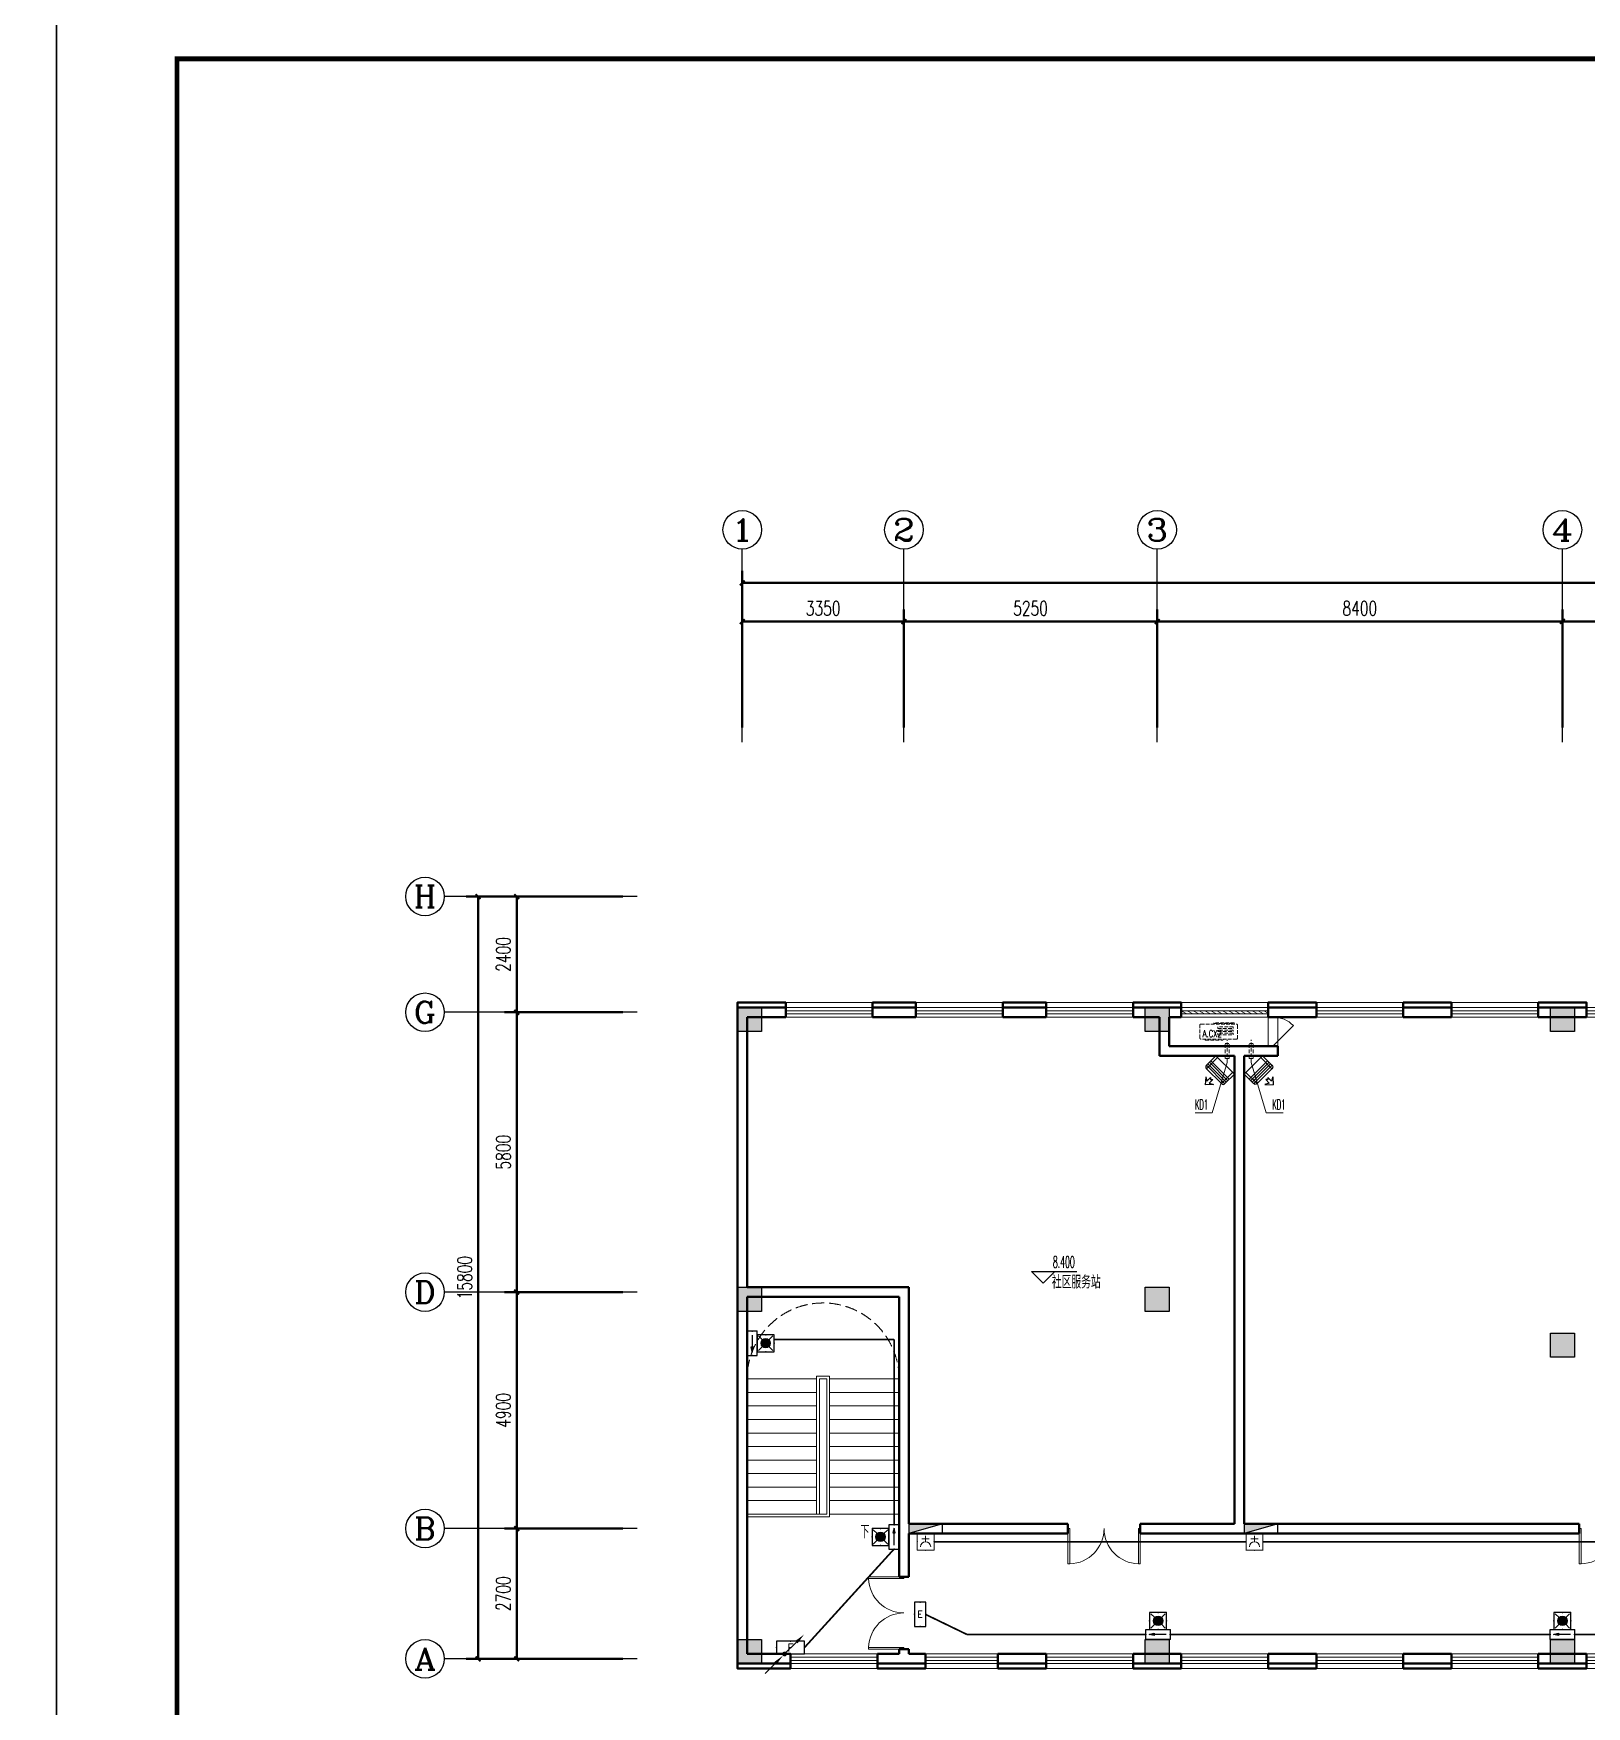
# Model space of a CAD drawing. Extents: x 491024 to 1725648, y 860327 to 1705161.
# Drawn here: x 744838 to 777031, y 1017767 to 1052444 of the extents above; entities that cross this region are included whole.
import ezdxf
from ezdxf.enums import TextEntityAlignment as Align

# ---------------------------------------------------------------- set-up
doc = ezdxf.new("R2010")
doc.units = 0
doc.header["$LTSCALE"] = 1000
doc.header["$MEASUREMENT"] = 0
for name, pattern in [('__DASH', [0.35, 0.25, -0.1]), ('DASH', [0.35, 0.25, -0.1]), ('HIDDEN', [0.375, 0.25, -0.125])]:
    doc.linetypes.add(name, pattern=pattern)
doc.layers.get('Defpoints').update_dxf_attribs({"color": 8})
for name, color, linetype in [('A-AC', 8, 'Continuous'), ('AXIS', 8, 'Continuous'), ('AXIS_TEXT', 8, 'Continuous'), ('C-AXIS(轴号)', 8, 'Continuous'), ('C-AXIS-T(字)', 8, 'Continuous'), ('DIM_ELEV', 8, 'Continuous'), ('DIM_SYMB', 8, 'Continuous'), ('EQUIP-照明', 3, 'Continuous'), ('EQUIP_消火栓', 7, 'Continuous'), ('LWIRE', 4, 'Continuous'), ('PUB_TEXT', 8, 'Continuous'), ('S-COLU-HATCH', 8, 'Continuous'), ('S-COLU-LINE1', 8, 'Continuous'), ('WIRE-应急', 1, 'DASH'), ('图框', 140, 'Continuous')]:
    doc.layers.add(name, color=color, linetype=linetype)
for name, color, linetype, lineweight in [('EQUIP-消防', 3, 'Continuous', 18), ('STAIR', 8, 'Continuous', 18), ('WALL', 8, 'Continuous', 40), ('WINDOW', 8, 'Continuous', 15), ('ZC', 6, 'Continuous', 40), ('平面-看线', 8, 'Continuous', 15), ('平面-空调室内机', 8, 'Continuous', 9), ('平面-空调预留孔', 8, 'Continuous', 15)]:
    doc.layers.add(name, color=color, linetype=linetype, lineweight=lineweight)
doc.styles.add('_TCH_AXIS', font='COMPLEX', dxfattribs={"bigfont": 'GBCBIG'})
doc.styles.add('_TCH_DIM', font='SIMPLEX.shx', dxfattribs={"width": 0.7, "bigfont": 'GBCBIG.shx'})
doc.styles.add('_TCH_DIM_T3', font='SIMPLEX', dxfattribs={"width": 0.705882, "bigfont": 'GBCBIG'})
doc.styles.add('_TEL_DIM', font='SIMPLEX', dxfattribs={"width": 0.8, "height": 3.5, "bigfont": 'HZTXT'})
doc.styles.add('COMPLEX', font='COMPLEX')
doc.styles.get("Standard").update_dxf_attribs({"font": 'gbenor.shx', "bigfont": 'gbcbig.shx'})
doc.dimstyles.new('_TCH_ARCH&&100', dxfattribs={"dimtxt": 297.5, "dimasz": 100, "dimexe": 250, "dimexo": 300, "dimgap": 126.25, "dimtad": 1, "dimdec": 0, "dimzin": 0, "dimdsep": 46, "dimtxsty": '_TCH_DIM_T3', "dimblk": 'ARCHTICK', "dimcen": 0.09, "dimclrt": 7, "dimazin": 2, "dimtfac": 1, "dimtdec": 0, "dimtix": 1, "dimtmove": 2, "dimatfit": 3, "dimfxl": 1, "dimtolj": 1, "dimtzin": 0, "dimarcsym": 0})

# ---------------------------------------------------------------- blocks, each defined once
blk = doc.blocks.new('QER5Y5WE3')
for p, q in [((-194, 188), (-1, 388)), ((72, 389), (-156, 153)), ((360, -17), (-29, 359)), ((389, 14), (0, 389)), ((72, 389), (387, 86)), ((236, 408), (404, 419)), ((326, 383), (236, 408)), ((326, 383), (253, 308)), ((399, 251), (404, 419)), ((194, -188), (-194, 188)), ((292, -73), (-90, 296)), ((321, -43), (-61, 326)), ((387, 86), (159, -151)), ((388, 13), (194, -188)), ((297, 307), (253, 308)), ((299, 264), (297, 307)), ((372, 340), (299, 264)), ((399, 251), (372, 340))]:
    blk.add_line(p, q)
for centre, start, end in [((36, 352), 46.0154, 136.0154), ((351, 49), 316.0154, 46.0154)]:
    blk.add_arc(centre, 51.3, start, end)
blk = doc.blocks.new('dongkong')
at = {"layer": '平面-空调预留孔', "linetype": 'HIDDEN', "ltscale": 0.3}
for p, q in [((-603796, 210900), (-603796, 210431)), ((-603836, 210821), (-603836, 210511)), ((-603836, 210821), (-603756, 210821)), ((-603756, 210821), (-603756, 210511))]:
    blk.add_line(p, q, dxfattribs=at)
blk.add_lwpolyline([(-603756, 210511), (-603836, 210511)], dxfattribs=at)
blk = doc.blocks.new('ferre')
at = {"layer": '平面-空调预留孔', "linetype": 'DASH', "ltscale": 0.3}
for p, q in [((93393, 115403), (93393, 115393)), ((93403, 115383), (93756, 115383)), ((93766, 115393), (93766, 115403))]:
    blk.add_line(p, q, dxfattribs=at)
blk.add_lwpolyline([(94046, 115403), (93306, 115403, -0.414214), (93286, 115423), (93286, 115693, -0.414214), (93306, 115713), (94046, 115713, -0.414214), (94066, 115693), (94066, 115423, -0.414214)], format="xyb", close=True, dxfattribs=at)
for points in [[(93997, 115743), (93577, 115743), (93577, 115727), (93997, 115727)], [(93975, 115655), (93660, 115655), (93660, 115626), (93975, 115626)], [(93975, 115589), (93660, 115589), (93660, 115560), (93975, 115560)], [(93975, 115523), (93660, 115523), (93660, 115494), (93975, 115494)]]:
    blk.add_lwpolyline(points, close=True, dxfattribs=at)
for centre, start, end in [((93403, 115393), 180, 270), ((93756, 115393), 270, 0)]:
    blk.add_arc(centre, 10, start, end, dxfattribs=at)
at = {"layer": '平面-空调预留孔', "linetype": 'DASH', "ltscale": 0.3, "style": '_TCH_DIM', "width": 0.705882}
blk.add_text('A.CX2', height=146.9, dxfattribs=at).set_placement((93345, 115443))
blk = doc.blocks.new('fergve')
blk.add_blockref('ferre', (25670, -60416))
blk = doc.blocks.new('rewerwer')
at = {"layer": 'S-COLU-HATCH'}
h = blk.add_hatch(color=256, dxfattribs=at)
h.dxf.hatch_style = 1
h.paths.add_polyline_path([(1293088, 1151056), (1293588, 1151056), (1293588, 1150556), (1293088, 1150556)])
h = blk.add_hatch(color=256, dxfattribs=at)
h.dxf.hatch_style = 1
h.paths.add_polyline_path([(1301538, 1151056), (1302038, 1151056), (1302038, 1150556), (1301538, 1150556)])
h = blk.add_hatch(color=256, dxfattribs=at)
h.dxf.hatch_style = 1
h.paths.add_polyline_path([(1309938, 1151056), (1310438, 1151056), (1310438, 1150556), (1309938, 1150556)])
h = blk.add_hatch(color=256, dxfattribs=at)
h.dxf.hatch_style = 1
h.paths.add_polyline_path([(1293088, 1145256), (1293588, 1145256), (1293588, 1144756), (1293088, 1144756)])
h = blk.add_hatch(color=256, dxfattribs=at)
h.dxf.hatch_style = 1
h.paths.add_polyline_path([(1301538, 1145256), (1302038, 1145256), (1302038, 1144756), (1301538, 1144756)])
h = blk.add_hatch(color=256, dxfattribs=at)
h.dxf.hatch_style = 1
h.paths.add_polyline_path([(1309938, 1144306), (1310438, 1144306), (1310438, 1143806), (1309938, 1143806)])
h = blk.add_hatch(color=256, dxfattribs=at)
h.dxf.hatch_style = 1
h.paths.add_polyline_path([(1293088, 1137956), (1293588, 1137956), (1293588, 1137456), (1293088, 1137456)])
h = blk.add_hatch(color=256, dxfattribs=at)
h.dxf.hatch_style = 1
h.paths.add_polyline_path([(1301538, 1137956), (1302038, 1137956), (1302038, 1137456), (1301538, 1137456)])
h = blk.add_hatch(color=256, dxfattribs=at)
h.dxf.hatch_style = 1
h.paths.add_polyline_path([(1309938, 1137956), (1310438, 1137956), (1310438, 1137456), (1309938, 1137456)])
at = {"layer": 'S-COLU-LINE1'}
for points in [[(1293088, 1151056), (1293588, 1151056), (1293588, 1150556), (1293088, 1150556)], [(1301538, 1151056), (1302038, 1151056), (1302038, 1150556), (1301538, 1150556)], [(1309938, 1151056), (1310438, 1151056), (1310438, 1150556), (1309938, 1150556)], [(1293088, 1145256), (1293588, 1145256), (1293588, 1144756), (1293088, 1144756)], [(1301538, 1145256), (1302038, 1145256), (1302038, 1144756), (1301538, 1144756)], [(1309938, 1144306), (1310438, 1144306), (1310438, 1143806), (1309938, 1143806)], [(1293088, 1137956), (1293588, 1137956), (1293588, 1137456), (1293088, 1137456)], [(1301538, 1137956), (1302038, 1137956), (1302038, 1137456), (1301538, 1137456)], [(1309938, 1137956), (1310438, 1137956), (1310438, 1137456), (1309938, 1137456)]]:
    blk.add_lwpolyline(points, close=True, dxfattribs=at)
blk = doc.blocks.new('_ArchTick')
at = {"color": 0, "linetype": 'ByBlock', "const_width": 0.4}
blk.add_lwpolyline([(-0.5, -0.5), (0.5, 0.5)], dxfattribs=at)
blk = doc.blocks.new('*D151')
at = {"layer": 'AXIS', "color": 0, "lineweight": -2, "transparency": 16777216}
for p, q in [((1290711, 998939), (1287461, 998939)), ((1287711, 983139), (1287711, 998939)), ((1290711, 983139), (1287461, 983139))]:
    blk.add_line(p, q, dxfattribs=at)
at = {"layer": 'Defpoints', "color": 0, "transparency": 16777216}
for p in [(1287711, 998939), (1291011, 998939), (1291011, 983139)]:
    blk.add_point(p, dxfattribs=at)
at = {"layer": 'AXIS', "color": 0, "lineweight": -2, "transparency": 16777216, "xscale": 100, "yscale": 100, "zscale": 100}
for p, rotation in [((1287711, 998939), 90), ((1287711, 983139), 270)]:
    blk.add_blockref('_ArchTick', p, dxfattribs=dict(at, rotation=rotation))
at = {"layer": 'AXIS', "color": 7, "transparency": 16777216, "insert": (1287436, 991039), "char_height": 297.5, "attachment_point": 5, "rotation": 90, "style": '_TCH_DIM_T3'}
blk.add_mtext('\\A1;15800', dxfattribs=at)
blk = doc.blocks.new('*D150')
at = {"layer": 'AXIS', "color": 0, "lineweight": -2, "transparency": 16777216}
for p, q in [((1290711, 998939), (1288261, 998939)), ((1288511, 996539), (1288511, 998939)), ((1290711, 996539), (1288261, 996539))]:
    blk.add_line(p, q, dxfattribs=at)
at = {"layer": 'Defpoints', "color": 0, "transparency": 16777216}
for p in [(1288511, 998939), (1291011, 998939), (1291011, 996539)]:
    blk.add_point(p, dxfattribs=at)
at = {"layer": 'AXIS', "color": 0, "lineweight": -2, "transparency": 16777216, "xscale": 100, "yscale": 100, "zscale": 100}
for p, rotation in [((1288511, 998939), 90), ((1288511, 996539), 270)]:
    blk.add_blockref('_ArchTick', p, dxfattribs=dict(at, rotation=rotation))
at = {"layer": 'AXIS', "color": 7, "transparency": 16777216, "insert": (1288236, 997739), "char_height": 297.5, "attachment_point": 5, "rotation": 90, "style": '_TCH_DIM_T3'}
blk.add_mtext('\\A1;2400', dxfattribs=at)
blk = doc.blocks.new('*D149')
at = {"layer": 'AXIS', "color": 0, "lineweight": -2, "transparency": 16777216}
for p, q in [((1290711, 996539), (1288261, 996539)), ((1288511, 990739), (1288511, 996539)), ((1290711, 990739), (1288261, 990739))]:
    blk.add_line(p, q, dxfattribs=at)
at = {"layer": 'Defpoints', "color": 0, "transparency": 16777216}
for p in [(1288511, 996539), (1291011, 996539), (1291011, 990739)]:
    blk.add_point(p, dxfattribs=at)
at = {"layer": 'AXIS', "color": 0, "lineweight": -2, "transparency": 16777216, "xscale": 100, "yscale": 100, "zscale": 100}
for p, rotation in [((1288511, 996539), 90), ((1288511, 990739), 270)]:
    blk.add_blockref('_ArchTick', p, dxfattribs=dict(at, rotation=rotation))
at = {"layer": 'AXIS', "color": 7, "transparency": 16777216, "insert": (1288236, 993639), "char_height": 297.5, "attachment_point": 5, "rotation": 90, "style": '_TCH_DIM_T3'}
blk.add_mtext('\\A1;5800', dxfattribs=at)
blk = doc.blocks.new('*D148')
at = {"layer": 'AXIS', "color": 0, "lineweight": -2, "transparency": 16777216}
for p, q in [((1290711, 990739), (1288261, 990739)), ((1288511, 985839), (1288511, 990739)), ((1290711, 985839), (1288261, 985839))]:
    blk.add_line(p, q, dxfattribs=at)
at = {"layer": 'Defpoints', "color": 0, "transparency": 16777216}
for p in [(1288511, 990739), (1291011, 990739), (1291011, 985839)]:
    blk.add_point(p, dxfattribs=at)
at = {"layer": 'AXIS', "color": 0, "lineweight": -2, "transparency": 16777216, "xscale": 100, "yscale": 100, "zscale": 100}
for p, rotation in [((1288511, 990739), 90), ((1288511, 985839), 270)]:
    blk.add_blockref('_ArchTick', p, dxfattribs=dict(at, rotation=rotation))
at = {"layer": 'AXIS', "color": 7, "transparency": 16777216, "insert": (1288236, 988289), "char_height": 297.5, "attachment_point": 5, "rotation": 90, "style": '_TCH_DIM_T3'}
blk.add_mtext('\\A1;4900', dxfattribs=at)
blk = doc.blocks.new('*D147')
at = {"layer": 'AXIS', "color": 0, "lineweight": -2, "transparency": 16777216}
for p, q in [((1290711, 985839), (1288261, 985839)), ((1288511, 983139), (1288511, 985839)), ((1290711, 983139), (1288261, 983139))]:
    blk.add_line(p, q, dxfattribs=at)
at = {"layer": 'Defpoints', "color": 0, "transparency": 16777216}
for p in [(1288511, 985839), (1291011, 985839), (1291011, 983139)]:
    blk.add_point(p, dxfattribs=at)
at = {"layer": 'AXIS', "color": 0, "lineweight": -2, "transparency": 16777216, "xscale": 100, "yscale": 100, "zscale": 100}
for p, rotation in [((1288511, 985839), 90), ((1288511, 983139), 270)]:
    blk.add_blockref('_ArchTick', p, dxfattribs=dict(at, rotation=rotation))
at = {"layer": 'AXIS', "color": 7, "transparency": 16777216, "insert": (1288236, 984489), "char_height": 297.5, "attachment_point": 5, "rotation": 90, "style": '_TCH_DIM_T3'}
blk.add_mtext('\\A1;2700', dxfattribs=at)
blk = doc.blocks.new('*D102')
at = {"layer": 'AXIS', "color": 0, "lineweight": -2, "transparency": 16777216}
for p, q in [((1293188, 1002439), (1293188, 1005689)), ((1365088, 1002439), (1365088, 1005689)), ((1293188, 1005439), (1365088, 1005439))]:
    blk.add_line(p, q, dxfattribs=at)
at = {"layer": 'Defpoints', "color": 0, "transparency": 16777216}
for p in [(1365088, 1005439), (1293188, 1002139), (1365088, 1002139)]:
    blk.add_point(p, dxfattribs=at)
at = {"layer": 'AXIS', "color": 0, "lineweight": -2, "transparency": 16777216, "xscale": 100, "yscale": 100, "zscale": 100, "rotation": 180}
blk.add_blockref('_ArchTick', (1293188, 1005439), dxfattribs=at)
at = {"layer": 'AXIS', "color": 0, "lineweight": -2, "transparency": 16777216, "xscale": 100, "yscale": 100, "zscale": 100}
blk.add_blockref('_ArchTick', (1365088, 1005439), dxfattribs=at)
at = {"layer": 'AXIS', "color": 7, "transparency": 16777216, "insert": (1329138, 1005714), "char_height": 297.5, "attachment_point": 5, "style": '_TCH_DIM_T3'}
blk.add_mtext('\\A1;71900', dxfattribs=at)
blk = doc.blocks.new('*D101')
at = {"layer": 'AXIS', "color": 0, "lineweight": -2, "transparency": 16777216}
for p, q in [((1293188, 1002439), (1293188, 1004889)), ((1293188, 1004639), (1296538, 1004639)), ((1296538, 1002439), (1296538, 1004889))]:
    blk.add_line(p, q, dxfattribs=at)
at = {"layer": 'Defpoints', "color": 0, "transparency": 16777216}
for p in [(1296538, 1004639), (1293188, 1002139), (1296538, 1002139)]:
    blk.add_point(p, dxfattribs=at)
at = {"layer": 'AXIS', "color": 0, "lineweight": -2, "transparency": 16777216, "xscale": 100, "yscale": 100, "zscale": 100, "rotation": 180}
blk.add_blockref('_ArchTick', (1293188, 1004639), dxfattribs=at)
at = {"layer": 'AXIS', "color": 0, "lineweight": -2, "transparency": 16777216, "xscale": 100, "yscale": 100, "zscale": 100}
blk.add_blockref('_ArchTick', (1296538, 1004639), dxfattribs=at)
at = {"layer": 'AXIS', "color": 7, "transparency": 16777216, "insert": (1294863, 1004914), "char_height": 297.5, "attachment_point": 5, "style": '_TCH_DIM_T3'}
blk.add_mtext('\\A1;3350', dxfattribs=at)
blk = doc.blocks.new('*D100')
at = {"layer": 'AXIS', "color": 0, "lineweight": -2, "transparency": 16777216}
for p, q in [((1296538, 1002439), (1296538, 1004889)), ((1296538, 1004639), (1301788, 1004639)), ((1301788, 1002439), (1301788, 1004889))]:
    blk.add_line(p, q, dxfattribs=at)
at = {"layer": 'Defpoints', "color": 0, "transparency": 16777216}
for p in [(1301788, 1004639), (1296538, 1002139), (1301788, 1002139)]:
    blk.add_point(p, dxfattribs=at)
at = {"layer": 'AXIS', "color": 0, "lineweight": -2, "transparency": 16777216, "xscale": 100, "yscale": 100, "zscale": 100, "rotation": 180}
blk.add_blockref('_ArchTick', (1296538, 1004639), dxfattribs=at)
at = {"layer": 'AXIS', "color": 0, "lineweight": -2, "transparency": 16777216, "xscale": 100, "yscale": 100, "zscale": 100}
blk.add_blockref('_ArchTick', (1301788, 1004639), dxfattribs=at)
at = {"layer": 'AXIS', "color": 7, "transparency": 16777216, "insert": (1299163, 1004914), "char_height": 297.5, "attachment_point": 5, "style": '_TCH_DIM_T3'}
blk.add_mtext('\\A1;5250', dxfattribs=at)
blk = doc.blocks.new('*D99')
at = {"layer": 'AXIS', "color": 0, "lineweight": -2, "transparency": 16777216}
for p, q in [((1301788, 1002439), (1301788, 1004889)), ((1301788, 1004639), (1310188, 1004639)), ((1310188, 1002439), (1310188, 1004889))]:
    blk.add_line(p, q, dxfattribs=at)
at = {"layer": 'Defpoints', "color": 0, "transparency": 16777216}
for p in [(1310188, 1004639), (1301788, 1002139), (1310188, 1002139)]:
    blk.add_point(p, dxfattribs=at)
at = {"layer": 'AXIS', "color": 0, "lineweight": -2, "transparency": 16777216, "xscale": 100, "yscale": 100, "zscale": 100, "rotation": 180}
blk.add_blockref('_ArchTick', (1301788, 1004639), dxfattribs=at)
at = {"layer": 'AXIS', "color": 0, "lineweight": -2, "transparency": 16777216, "xscale": 100, "yscale": 100, "zscale": 100}
blk.add_blockref('_ArchTick', (1310188, 1004639), dxfattribs=at)
at = {"layer": 'AXIS', "color": 7, "transparency": 16777216, "insert": (1305988, 1004914), "char_height": 297.5, "attachment_point": 5, "style": '_TCH_DIM_T3'}
blk.add_mtext('\\A1;8400', dxfattribs=at)
blk = doc.blocks.new('*D98')
at = {"layer": 'AXIS', "color": 0, "lineweight": -2, "transparency": 16777216}
for p, q in [((1310188, 1002439), (1310188, 1004889)), ((1310188, 1004639), (1318588, 1004639)), ((1318588, 1002439), (1318588, 1004889))]:
    blk.add_line(p, q, dxfattribs=at)
at = {"layer": 'Defpoints', "color": 0, "transparency": 16777216}
for p in [(1318588, 1004639), (1310188, 1002139), (1318588, 1002139)]:
    blk.add_point(p, dxfattribs=at)
at = {"layer": 'AXIS', "color": 0, "lineweight": -2, "transparency": 16777216, "xscale": 100, "yscale": 100, "zscale": 100, "rotation": 180}
blk.add_blockref('_ArchTick', (1310188, 1004639), dxfattribs=at)
at = {"layer": 'AXIS', "color": 0, "lineweight": -2, "transparency": 16777216, "xscale": 100, "yscale": 100, "zscale": 100}
blk.add_blockref('_ArchTick', (1318588, 1004639), dxfattribs=at)
at = {"layer": 'AXIS', "color": 7, "transparency": 16777216, "insert": (1314388, 1004914), "char_height": 297.5, "attachment_point": 5, "style": '_TCH_DIM_T3'}
blk.add_mtext('\\A1;8400', dxfattribs=at)
blk = doc.blocks.new('$DorLib2D$00000002')
for p, q in [((-0.5, 0), (-0.5, 0.4875)), ((-0.475, 0.4875), (-0.5, 0.4875)), ((-0.475, 0), (-0.475, 0.4875)), ((0.475, 0), (0.475, 0.4875)), ((0.475, 0.4875), (0.5, 0.4875)), ((0.5, 0), (0.5, 0.4875)), ((-0.5, 0), (-0.475, 0)), ((0.5, 0), (0.475, 0))]:
    blk.add_line(p, q)
at = {"lineweight": 13}
for centre, start, end in [((-0.4875, 0), 0, 88.53072), ((0.4875, 0), 91.46928, 180)]:
    blk.add_arc(centre, 0.4875, start, end, dxfattribs=at)
blk = doc.blocks.new('$WINLIB2D$00000001')
at = {"color": 0}
for points in [[(-0.5, 0.5), (-0.5, -0.5)], [(-0.5, 0.5), (0.5, 0.5)], [(0.5, -0.5), (0.5, 0.5)], [(0.5, 0.167), (-0.5, 0.167)], [(0.5, -0.167), (-0.5, -0.167)], [(-0.5, -0.5), (0.5, -0.5)]]:
    blk.add_lwpolyline(points, dxfattribs=at)
blk = doc.blocks.new('$WINLIB2D$00000039')
at = {"color": 0}
for points in [[(-0.5, 0.5), (-0.5, -0.5)], [(0.5, 0.5), (-0.5, 0.5)], [(0.5, -0.5), (0.5, 0.5)], [(-0.5, 0.167), (0.5, 0.167)], [(-0.452, -0.167), (-0.5, 0.084)], [(-0.384, -0.167), (-0.448, 0.167)], [(-0.316, -0.167), (-0.38, 0.167)], [(-0.248, -0.167), (-0.312, 0.167)], [(-0.18, -0.167), (-0.244, 0.167)], [(-0.112, -0.167), (-0.176, 0.167)], [(-0.044, -0.167), (-0.108, 0.167)], [(0.024, -0.167), (-0.04, 0.167)], [(0.092, -0.167), (0.028, 0.167)], [(0.16, -0.167), (0.096, 0.167)], [(0.228, -0.167), (0.164, 0.167)], [(0.296, -0.167), (0.232, 0.167)], [(0.364, -0.167), (0.3, 0.167)], [(0.432, -0.167), (0.368, 0.167)], [(0.5, -0.167), (0.436, 0.167)], [(-0.5, -0.167), (0.5, -0.167)], [(0.5, -0.5), (-0.5, -0.5)]]:
    blk.add_lwpolyline(points, dxfattribs=at)
blk = doc.blocks.new('$DorLib2D$00000114')
at = {"color": 0}
blk.add_line((0.5, 0), (-0.207, 0.707), dxfattribs=at)
blk.add_arc((0.5, 0), 1, 135, 180, dxfattribs=at)
blk = doc.blocks.new('_AXISO')
blk.add_circle((0, 0), 0.5)
at = {"layer": 'AXIS_TEXT', "style": 'COMPLEX', "width": 1.041667}
blk.add_attdef('A', text='', height=0.56, dxfattribs=at).set_placement((-0.25, -0.28), (0.25, -0.28), align=Align.FIT)
blk = doc.blocks.new('$equip$00002656')
for p, q in [((-0.5, 1), (-0.5, 0)), ((0.5, 1), (-0.5, 1)), ((0.5, 0), (0.5, 1)), ((-0.5, 0), (0.5, 0)), ((-0.219, 0.331), (0.222, 0.331)), ((0, 0.5), (0, 0.15))]:
    blk.add_line(p, q)
at = {"const_width": 0.04}
blk.add_lwpolyline([(-0.5, 1), (0.5, 1), (0.5, 0), (-0.5, 0), (-0.5, 1), (0.5, 1)], dxfattribs=at)
blk.add_arc((0, 0.8), 0.3, 180, 0)
for p in [(0, 1), (-0.5, 0.5), (0, 0), (0.5, 0.5)]:
    blk.add_point(p)
at = {"color": 7, "flags": 1}
for tag, height, p in [('A', 0.00002, (0, 0)), ('B', 0.4, (0.762, 0.292))]:
    blk.add_attdef(tag, text='', height=height, dxfattribs=at).set_placement(p, align=Align.MIDDLE_CENTER)
blk = doc.blocks.new('$equip$00002534')
for p, q in [((-0.72, 0.66), (-0.72, 0)), ((0.72, 0.66), (-0.72, 0.66)), ((-0.72, 0), (0.72, 0)), ((0.72, 0), (0.72, 0.66))]:
    blk.add_line(p, q)
at = {"const_width": 0.04}
blk.add_lwpolyline([(-0.72, 0.66), (-0.72, 0), (0.72, 0), (0.72, 0.66), (-0.72, 0.66), (-0.72, 0)], dxfattribs=at)
for p in [(-0.72, 0.33), (0, 0.66), (0, 0), (0.72, 0.33)]:
    blk.add_point(p)
at = {"color": 7, "style": '_TEL_DIM'}
blk.add_attdef('$TEXT$', text='', height=0.4, dxfattribs=at).set_placement((0, 0.33), align=Align.MIDDLE_CENTER)
at = {"color": 7, "style": '_TEL_DIM', "flags": 1}
blk.add_attdef('A', text='', height=0.00002, dxfattribs=at).set_placement((0, 0), align=Align.MIDDLE_CENTER)
blk = doc.blocks.new('$equip$00002540')
blk.add_hatch(color=256).paths.add_polyline_path([(0.24, 0.372), (0.24, 0.228), (0.528, 0.3)])
for p, q in [((-0.72, 0.6), (-0.72, 0)), ((0.72, 0.6), (-0.72, 0.6)), ((-0.72, 0), (0.72, 0)), ((0.24, 0.372), (0.24, 0.228)), ((0.528, 0.3), (0.24, 0.372)), ((0.24, 0.228), (0.528, 0.3)), ((0.72, 0), (0.72, 0.6))]:
    blk.add_line(p, q)
at = {"color": 7}
blk.add_line((-0.48, 0.3), (0.48, 0.3), dxfattribs=at)
at = {"const_width": 0.04}
blk.add_lwpolyline([(-0.72, 0.6), (-0.72, 0), (0.72, 0), (0.72, 0.6), (-0.72, 0.6), (-0.72, 0)], dxfattribs=at)
for p in [(-0.72, 0.3), (0, 0.6), (0, 0), (0.72, 0.3)]:
    blk.add_point(p)
at = {"color": 7, "style": '_TEL_DIM', "flags": 1}
blk.add_attdef('A', text='', height=0.00002, dxfattribs=at).set_placement((0, 0), align=Align.MIDDLE_CENTER)
blk = doc.blocks.new('$equip$00002604')
blk.add_hatch(color=256).paths.add_polyline_path([(0.275, 0.5, 1), (-0.274, 0.5, 1)])
for p, q in [((-0.429, 0.929), (-0.194, 0.694)), ((-0.429, 0.071), (-0.194, 0.306)), ((0.194, 0.694), (0.429, 0.929)), ((0.194, 0.306), (0.429, 0.071))]:
    blk.add_line(p, q)
at = {"const_width": 0.04}
blk.add_lwpolyline([(-0.5, 1), (-0.5, 0), (0.5, 0), (0.5, 1), (-0.5, 1), (-0.5, 0)], dxfattribs=at)
blk.add_lwpolyline([(-0.5, 1), (-0.5, 0), (0.5, 0), (0.5, 1)], close=True)
blk.add_circle((0, 0.5), 0.275)
for p in [(0, 1), (-0.5, 0.5), (0, 0), (0.5, 0.5)]:
    blk.add_point(p)
at = {"color": 7, "style": '_TEL_DIM', "flags": 1}
blk.add_attdef('A', text='', height=0.000025, dxfattribs=at).set_placement((0, 0), align=Align.MIDDLE_CENTER)
blk = doc.blocks.new('$TelecSys$00000081')
for p, q in [((0.104, 0.104), (0.104, 0.104)), ((-1.15, -1.15), (-0.55, -0.55)), ((-0.104, -0.104), (-0.104, -0.104))]:
    blk.add_line(p, q)
at = {"const_width": 0.142}
blk.add_lwpolyline([(0.071, 0, 1), (-0.071, 0, 1)], format="xyb", close=True, dxfattribs=at)
blk.add_solid([(-0.62, -0.48), (-0.48, -0.62), (-0.1, -0.1)])
at = {"width": 0.8, "flags": 9}
blk.add_attdef('A', (0, 0), '', height=0.00002, rotation=180, dxfattribs=at)
blk = doc.blocks.new('$TelecSys$00000079')
for p, q in [((0.7, 0.7), (0, 0)), ((0.104, 0.104), (0.104, 0.104)), ((-0.104, -0.104), (-0.104, -0.104))]:
    blk.add_line(p, q)
at = {"const_width": 0.142}
blk.add_lwpolyline([(-0.071, 0, 1), (0.071, 0, 1)], format="xyb", close=True, dxfattribs=at)
blk.add_solid([(0.63, 0.77), (0.77, 0.63), (1.15, 1.15)])
at = {"width": 0.8, "flags": 9}
blk.add_attdef('A', (0, 0), '', height=0.00002, dxfattribs=at)
blk = doc.blocks.new('$TwtSys$00000434')
at = {"color": 252}
for p, q in [((-0.5, 0.5), (-0.5, -0.5)), ((-0.5, -0.5), (0.5, 0.5)), ((0.5, 0.5), (-0.5, 0.5)), ((0.5, -0.5), (0.5, 0.5)), ((-0.5, -0.5), (0.5, -0.5))]:
    blk.add_line(p, q, dxfattribs=at)
blk.add_solid([(0.5, -0.5), (0.5, 0.5), (-0.5, -0.5)], dxfattribs=at)
blk = doc.blocks.new('A$C13625844')
at = {"layer": 'EQUIP_消火栓', "xscale": -700, "yscale": -200, "zscale": 700}
for p in [(-350, 100), (6600, 100)]:
    blk.add_blockref('$TwtSys$00000434', p, dxfattribs=at)
blk = doc.blocks.new('ASDFASDFAHHH')
at = {"layer": 'C-AXIS(轴号)', "color": 8}
for p, q in [((1293187.7, 1002139.4), (1293187.7, 1006139.4)), ((1296537.7, 1002139.4), (1296537.7, 1006139.4)), ((1301787.7, 1002139.4), (1301787.7, 1006139.4)), ((1310187.7, 1002139.4), (1310187.7, 1006139.4)), ((1291011.4, 998939.4), (1287011.4, 998939.4)), ((1291011.4, 996539.4), (1287011.4, 996539.4)), ((1291011.4, 990739.4), (1287011.4, 990739.4)), ((1291011.4, 985839.4), (1287011.4, 985839.4)), ((1291011.4, 983139.4), (1287011.4, 983139.4))]:
    blk.add_line(p, q, dxfattribs=at)
at = {"layer": 'DIM_ELEV', "color": 8}
for p, q in [((1299424.8, 990925.3), (1299184.8, 991165.3)), ((1299184.8, 991165.3), (1300120.1, 991165.3)), ((1299424.8, 990925.3), (1299664.8, 991165.3))]:
    blk.add_line(p, q, dxfattribs=at)
at = {"layer": 'DIM_SYMB', "color": 8}
blk.add_lwpolyline([(1295687.7, 985999.4, 0, 0, 0), (1295687.7, 989789.4, 0, 0, 0), (1294037.7, 989789.4, 0, 0, 0), (1294037.7, 986519.4, 64, 0, 0), (1294037.7, 986279.4, 0, 0, 0)], format="xyseb", dxfattribs=at)
at = {"layer": 'STAIR', "color": 8}
for p, q in [((1296437.7, 990639.4), (1293287.7, 990639.4)), ((1293287.7, 990639.4), (1293287.7, 988939.4)), ((1296437.7, 988939.4), (1296437.7, 990639.4)), ((1294727.7, 986139.4), (1294727.7, 988999.4)), ((1294727.7, 988999.4), (1294997.7, 988999.4)), ((1294997.7, 988999.4), (1294997.7, 986079.4)), ((1293287.7, 986139.4), (1293287.7, 988939.4)), ((1293287.7, 988939.4), (1294727.7, 988939.4)), ((1293287.7, 988939.4), (1294727.7, 988939.4)), ((1293287.7, 988659.4), (1294727.7, 988659.4)), ((1294787.7, 986395.6), (1294787.7, 988939.4)), ((1294787.7, 986139.4), (1294787.7, 988939.4)), ((1294787.7, 988939.4), (1294937.7, 988939.4)), ((1294787.7, 988939.4), (1294937.7, 988939.4)), ((1294937.7, 988939.4), (1294937.7, 986139.4)), ((1294937.7, 988939.4), (1294937.7, 986139.4)), ((1296437.7, 988939.4), (1294997.7, 988939.4)), ((1294997.7, 988939.4), (1296437.7, 988939.4)), ((1296437.7, 988659.4), (1294997.7, 988659.4)), ((1296437.7, 988939.4), (1296437.7, 986139.4)), ((1293287.7, 988379.4), (1294727.7, 988379.4)), ((1296437.7, 988379.4), (1294997.7, 988379.4)), ((1293287.7, 988099.4), (1294727.7, 988099.4)), ((1296437.7, 988099.4), (1294997.7, 988099.4)), ((1293287.7, 987819.4), (1294727.7, 987819.4)), ((1296437.7, 987819.4), (1294997.7, 987819.4)), ((1293287.7, 987539.4), (1294727.7, 987539.4)), ((1293287.7, 987259.4), (1294727.7, 987259.4)), ((1296437.7, 987539.4), (1294997.7, 987539.4)), ((1296437.7, 987259.4), (1294997.7, 987259.4)), ((1293287.7, 986979.4), (1294727.7, 986979.4)), ((1296437.7, 986979.4), (1294997.7, 986979.4)), ((1293287.7, 986699.4), (1294727.7, 986699.4)), ((1296437.7, 986699.4), (1294997.7, 986699.4)), ((1293287.7, 986419.4), (1294727.7, 986419.4)), ((1294787.7, 986139.4), (1294787.7, 986395.6)), ((1296437.7, 986419.4), (1294997.7, 986419.4)), ((1293287.7, 986139.4), (1294727.7, 986139.4)), ((1294937.7, 986139.4), (1293287.7, 986139.4)), ((1293287.7, 986079.4), (1293287.7, 986139.4)), ((1294997.7, 986079.4), (1293287.7, 986079.4)), ((1294727.7, 986139.4), (1294787.7, 986139.4)), ((1294727.7, 986139.4), (1294787.7, 986139.4)), ((1294787.7, 986139.4), (1294937.7, 986139.4)), ((1296437.7, 986139.4), (1294997.7, 986139.4))]:
    blk.add_line(p, q, dxfattribs=at)
at = {"layer": 'STAIR', "color": 8, "linetype": '__DASH'}
blk.add_arc((1294862.7, 988939.4), 1575, 0, 180, dxfattribs=at)
at = {"layer": 'WALL', "color": 8}
for p, q in [((1293087.7, 990739.4), (1293087.7, 996639.4)), ((1294087.7, 996639.4), (1293087.7, 996639.4)), ((1294087.7, 996439.4), (1294087.7, 996639.4)), ((1296787.7, 996639.4), (1295887.7, 996639.4)), ((1295887.7, 996639.4), (1295887.7, 996439.4)), ((1296787.7, 996439.4), (1296787.7, 996639.4)), ((1299487.7, 996639.4), (1298587.7, 996639.4)), ((1298587.7, 996639.4), (1298587.7, 996439.4)), ((1299487.7, 996439.4), (1299487.7, 996639.4)), ((1301937.7, 996639.4), (1301287.7, 996639.4)), ((1301287.7, 996639.4), (1301287.7, 996439.4)), ((1302287.7, 996639.4), (1301937.7, 996639.4)), ((1302287.7, 996439.4), (1302287.7, 996639.4)), ((1304187.9, 996639.4), (1304087.7, 996639.4)), ((1304087.7, 996639.4), (1304087.7, 996439.4)), ((1305087.7, 996639.4), (1304187.9, 996639.4)), ((1305087.7, 996439.4), (1305087.7, 996639.4)), ((1307887.7, 996639.4), (1306887.7, 996639.4)), ((1306887.7, 996639.4), (1306887.7, 996439.4)), ((1307887.7, 996439.4), (1307887.7, 996639.4)), ((1310687.7, 996639.4), (1309687.7, 996639.4)), ((1309687.7, 996639.4), (1309687.7, 996439.4)), ((1310687.7, 996439.4), (1310687.7, 996639.4)), ((1293287.7, 990839.4), (1293287.7, 996439.4)), ((1293287.7, 996439.4), (1294087.7, 996439.4)), ((1295887.7, 996439.4), (1296787.7, 996439.4)), ((1298587.7, 996439.4), (1299487.7, 996439.4)), ((1301287.7, 996439.4), (1301837.7, 996439.4)), ((1301837.7, 995639.4), (1301837.7, 996439.4)), ((1302037.7, 995839.4), (1302037.7, 996439.4)), ((1302037.7, 996439.4), (1302287.7, 996439.4)), ((1304087.7, 996439.4), (1304287.7, 996439.4)), ((1304087.7, 996439.4), (1304087.9, 996439.4)), ((1304287.9, 996439.4), (1305087.7, 996439.4)), ((1306887.7, 996439.4), (1307887.7, 996439.4)), ((1309687.7, 996439.4), (1310687.7, 996439.4)), ((1301837.7, 995639.4), (1303387.7, 995639.4)), ((1302037.7, 995839.4), (1303487.7, 995839.4)), ((1303387.7, 995639.4), (1303387.7, 985939.4)), ((1303487.7, 995839.4), (1304087.7, 995839.4)), ((1303587.7, 995639.4), (1303587.7, 985939.4)), ((1303587.7, 995639.4), (1304287.7, 995639.4)), ((1304287.7, 995839.4), (1304087.7, 995839.4)), ((1304287.7, 995639.4), (1304287.7, 995839.4)), ((1293087.7, 983039.4), (1293087.7, 990739.4)), ((1293287.7, 990839.4), (1296637.7, 990839.4)), ((1296637.7, 990839.4), (1296637.7, 985939.4)), ((1293287.7, 990639.4), (1296437.7, 990639.4)), ((1293287.7, 983239.4), (1293287.7, 990639.4)), ((1296437.7, 990639.4), (1296437.7, 985839.4)), ((1299937.7, 985939.4), (1296637.7, 985939.4)), ((1299937.7, 985739.4), (1299937.7, 985939.4)), ((1303387.7, 985939.4), (1301437.7, 985939.4)), ((1301437.7, 985939.4), (1301437.7, 985739.4)), ((1310537.7, 985939.4), (1303587.7, 985939.4)), ((1310537.7, 985739.4), (1310537.7, 985939.4)), ((1296437.7, 985839.4), (1296437.7, 984839.4)), ((1296637.7, 985739.4), (1299937.7, 985739.4)), ((1296637.7, 984839.4), (1296637.7, 985739.4)), ((1301437.7, 985739.4), (1303487.7, 985739.4)), ((1303487.7, 985739.4), (1310537.7, 985739.4)), ((1296437.7, 984839.4), (1296637.7, 984839.4)), ((1294187.7, 983239.4), (1293287.7, 983239.4)), ((1294187.7, 983039.4), (1294187.7, 983239.4)), ((1296437.7, 983239.4), (1295987.7, 983239.4)), ((1295987.7, 983239.4), (1295987.7, 983039.4)), ((1296637.7, 983339.4), (1296437.7, 983339.4)), ((1296437.7, 983339.4), (1296437.7, 983239.4)), ((1296637.7, 983239.4), (1296637.7, 983339.4)), ((1296987.7, 983239.4), (1296637.7, 983239.4)), ((1296987.7, 983039.4), (1296987.7, 983239.4)), ((1299487.7, 983239.4), (1298487.7, 983239.4)), ((1298487.7, 983239.4), (1298487.7, 983039.4)), ((1299487.7, 983039.4), (1299487.7, 983239.4)), ((1302287.7, 983239.4), (1301287.7, 983239.4)), ((1301287.7, 983239.4), (1301287.7, 983039.4)), ((1302287.7, 983039.4), (1302287.7, 983239.4)), ((1305087.7, 983239.4), (1304087.7, 983239.4)), ((1304087.7, 983239.4), (1304087.7, 983039.4)), ((1305087.7, 983039.4), (1305087.7, 983239.4)), ((1307887.7, 983239.4), (1306887.7, 983239.4)), ((1306887.7, 983239.4), (1306887.7, 983039.4)), ((1307887.7, 983039.4), (1307887.7, 983239.4)), ((1310687.7, 983239.4), (1309687.7, 983239.4)), ((1309687.7, 983239.4), (1309687.7, 983039.4)), ((1310687.7, 983039.4), (1310687.7, 983239.4)), ((1293087.7, 983039.4), (1294187.7, 983039.4)), ((1295987.7, 983039.4), (1296537.7, 983039.4)), ((1296537.7, 983039.4), (1296987.7, 983039.4)), ((1298487.7, 983039.4), (1299487.7, 983039.4)), ((1301287.7, 983039.4), (1302287.7, 983039.4)), ((1304087.7, 983039.4), (1305087.7, 983039.4)), ((1306887.7, 983039.4), (1307887.7, 983039.4)), ((1309687.7, 983039.4), (1310687.7, 983039.4))]:
    blk.add_line(p, q, dxfattribs=at)
for points in [[(1294087.7, 996639.4), (1294087.7, 996739.4), (1293087.7, 996739.4), (1293087.7, 996639.4)], [(1296787.7, 996639.4), (1296787.7, 996739.4), (1295887.7, 996739.4), (1295887.7, 996639.4)], [(1299487.7, 996639.4), (1299487.7, 996739.4), (1298587.7, 996739.4), (1298587.7, 996639.4)], [(1302287.7, 996639.4), (1302287.7, 996739.4), (1301287.7, 996739.4), (1301287.7, 996639.4)], [(1305087.7, 996639.4), (1305087.7, 996739.4), (1304087.7, 996739.4), (1304087.7, 996639.4)], [(1307887.7, 996639.4), (1307887.7, 996739.4), (1306887.7, 996739.4), (1306887.7, 996639.4)], [(1310687.7, 996639.4), (1310687.7, 996739.4), (1309687.7, 996739.4), (1309687.7, 996639.4)], [(1294187.7, 983039.4), (1294187.7, 982939.4), (1293087.7, 982939.4), (1293087.7, 983039.4)], [(1296987.7, 983039.4), (1296987.7, 982939.4), (1295987.7, 982939.4), (1295987.7, 983039.4)], [(1299487.7, 983039.4), (1299487.7, 982939.4), (1298487.7, 982939.4), (1298487.7, 983039.4)], [(1302287.7, 983039.4), (1302287.7, 982939.4), (1301287.7, 982939.4), (1301287.7, 983039.4)], [(1305087.7, 983039.4), (1305087.7, 982939.4), (1304087.7, 982939.4), (1304087.7, 983039.4)], [(1307887.7, 983039.4), (1307887.7, 982939.4), (1306887.7, 982939.4), (1306887.7, 983039.4)], [(1310687.7, 983039.4), (1310687.7, 982939.4), (1309687.7, 982939.4), (1309687.7, 983039.4)]]:
    blk.add_lwpolyline(points, dxfattribs=at)
at = {"layer": 'WINDOW', "color": 8}
for p, q in [((1304087.7, 996439.4), (1304087.7, 995839.4)), ((1304287.7, 996439.4), (1304287.7, 995839.4))]:
    blk.add_line(p, q, dxfattribs=at)
at = {"layer": '平面-看线', "color": 8}
for points in [[(1294087.7, 996739.4), (1295887.7, 996739.4)], [(1296787.7, 996739.4), (1298587.7, 996739.4)], [(1299487.7, 996739.4), (1301287.7, 996739.4)], [(1302287.7, 996739.4), (1304087.7, 996739.4)], [(1305087.7, 996739.4), (1306887.7, 996739.4)], [(1307887.7, 996739.4), (1309687.7, 996739.4)], [(1294187.7, 982939.4), (1295987.7, 982939.4)], [(1296987.7, 982939.4), (1298487.7, 982939.4)], [(1299487.7, 982939.4), (1301287.7, 982939.4)], [(1302287.7, 982939.4), (1304087.7, 982939.4)], [(1305087.7, 982939.4), (1306887.7, 982939.4)], [(1307887.7, 982939.4), (1309687.7, 982939.4)], [(1310687.3, 982939.4), (1312487.3, 982939.4)]]:
    blk.add_lwpolyline(points, dxfattribs=at)
at = {"layer": '平面-空调预留孔', "color": 8}
for p, q in [((1303237.7, 995500.3), (1302928.1, 994456.3)), ((1303237.7, 995500.3), (1302928.1, 994456.3)), ((1303237.7, 995500.3), (1302928.1, 994456.3)), ((1303237.7, 995500.3), (1302928.1, 994456.3)), ((1303737.7, 995500.3), (1304047.3, 994456.3)), ((1303737.7, 995500.3), (1304047.3, 994456.3)), ((1303737.7, 995500.3), (1304047.3, 994456.3)), ((1303737.7, 995500.3), (1304047.3, 994456.3)), ((1302928.1, 994456.3), (1302573.4, 994456.3)), ((1304047.3, 994456.3), (1304402, 994456.3))]:
    blk.add_line(p, q, dxfattribs=at)
at = {"layer": 'A-AC', "color": 8, "linetype": 'ByBlock', "rotation": 178.9846063388432}
blk.add_blockref('QER5Y5WE3', (1303196.8, 995448.5), dxfattribs=at)
at = {"layer": 'A-AC', "color": 8, "linetype": 'ByBlock', "xscale": -1, "rotation": 181.0153936611568}
blk.add_blockref('QER5Y5WE3', (1303778.6, 995448.5), dxfattribs=at)
at = {"layer": 'C-AXIS(轴号)', "color": 8}
ref = blk.add_blockref('_AXISO', (1293187.7, 1006539.4), dxfattribs=dict(at, xscale=800, yscale=800, zscale=800))
ref.add_attrib('A', '1', dxfattribs={"layer": 'C-AXIS-T(字)', "height": 452.5, "style": '_TCH_AXIS', "width": 2.333333}).set_placement((1292961.4, 1006313.1), (1293414, 1006313.1), align=Align.FIT)
ref = blk.add_blockref('_AXISO', (1296537.7, 1006539.4), dxfattribs=dict(at, xscale=800, yscale=800, zscale=800))
ref.add_attrib('A', '2', dxfattribs={"layer": 'C-AXIS-T(字)', "height": 452.5, "style": '_TCH_AXIS', "width": 1.5}).set_placement((1296311.4, 1006313.1), (1296764, 1006313.1), align=Align.FIT)
ref = blk.add_blockref('_AXISO', (1301787.7, 1006539.4), dxfattribs=dict(at, xscale=800, yscale=800, zscale=800))
ref.add_attrib('A', '3', dxfattribs={"layer": 'C-AXIS-T(字)', "height": 452.5, "style": '_TCH_AXIS', "width": 1.5}).set_placement((1301561.4, 1006313.1), (1302014, 1006313.1), align=Align.FIT)
ref = blk.add_blockref('_AXISO', (1310187.7, 1006539.4), dxfattribs=dict(at, xscale=800, yscale=800, zscale=800))
ref.add_attrib('A', '4', dxfattribs={"layer": 'C-AXIS-T(字)', "height": 452.5, "style": '_TCH_AXIS', "width": 1.3125}).set_placement((1309961.4, 1006313.1), (1310414, 1006313.1), align=Align.FIT)
ref = blk.add_blockref('_AXISO', (1286611.4, 998939.4), dxfattribs=dict(at, xscale=800, yscale=800, zscale=800))
ref.add_attrib('A', 'H', dxfattribs={"layer": 'C-AXIS-T(字)', "height": 452.5, "style": '_TCH_AXIS', "width": 1.05}).set_placement((1286385.1, 998713.1), (1286837.6, 998713.1), align=Align.FIT)
ref = blk.add_blockref('_AXISO', (1286611.4, 996539.4), dxfattribs=dict(at, xscale=800, yscale=800, zscale=800))
ref.add_attrib('A', 'G', dxfattribs={"layer": 'C-AXIS-T(字)', "height": 452.5, "style": '_TCH_AXIS', "width": 1.166667}).set_placement((1286385.1, 996313.1), (1286837.6, 996313.1), align=Align.FIT)
ref = blk.add_blockref('_AXISO', (1286611.4, 990739.4), dxfattribs=dict(at, xscale=800, yscale=800, zscale=800))
ref.add_attrib('A', 'D', dxfattribs={"layer": 'C-AXIS-T(字)', "height": 452.5, "style": '_TCH_AXIS', "width": 1.235294}).set_placement((1286385.1, 990513.1), (1286837.6, 990513.1), align=Align.FIT)
ref = blk.add_blockref('_AXISO', (1286611.4, 985839.4), dxfattribs=dict(at, xscale=800, yscale=800, zscale=800))
ref.add_attrib('A', 'B', dxfattribs={"layer": 'C-AXIS-T(字)', "height": 452.5, "style": '_TCH_AXIS', "width": 1.235294}).set_placement((1286385.1, 985613.1), (1286837.6, 985613.1), align=Align.FIT)
ref = blk.add_blockref('_AXISO', (1286611.4, 983139.4), dxfattribs=dict(at, xscale=800, yscale=800, zscale=800))
ref.add_attrib('A', 'A', dxfattribs={"layer": 'C-AXIS-T(字)', "height": 452.5, "style": '_TCH_AXIS', "width": 1.166667}).set_placement((1286385.1, 982913.1), (1286837.6, 982913.1), align=Align.FIT)
at = {"layer": 'S-COLU-LINE1', "color": 8}
blk.add_blockref('rewerwer', (0, -154416.7), dxfattribs=at)
at = {"layer": 'WINDOW', "color": 8}
for name, p, xscale, yscale, zscale, rotation in [('$WINLIB2D$00000001', (1294987.7, 996539.4), -1800, 200, -1800, 179.9999999999741), ('$WINLIB2D$00000001', (1297687.7, 996539.4), -1800, 200, -1800, 179.9999999999741), ('$WINLIB2D$00000001', (1300387.7, 996539.4), 1800, 200, 1800, 179.9999999999741), ('$WINLIB2D$00000039', (1303187.7, 996539.4), 1800, 200, 1800, 179.9999999999704), ('$WINLIB2D$00000001', (1305987.7, 996539.4), -1800, -200, -1800, 359.9999999999778), ('$WINLIB2D$00000001', (1308787.7, 996539.4), 1800, -200, 1800, 359.9999999999778), ('$WINLIB2D$00000001', (1311587.7, 996539.4), 1800, -200, 1800, 359.9999999999778), ('$DorLib2D$00000114', (1304187.7, 996139.4), 600, 600, 600, 270), ('$DorLib2D$00000002', (1300687.7, 985839.4), 1500, -1500, 1500, 359.9999999999117), ('$DorLib2D$00000002', (1311287.7, 985839.4), 1500, -1500, 1500, 359.9999999999115), ('$DorLib2D$00000002', (1296537.7, 984089.4), 1500, -1500, 1500, 270.000000000014), ('$WINLIB2D$00000001', (1295087.7, 983139.4), 1800, -200, 1800, 180), ('$WINLIB2D$00000001', (1297737.7, 983139.4), -1500, -200, -1500, 179.9999999999983), ('$WINLIB2D$00000001', (1300387.7, 983139.4), 1800, -200, 1800, 179.9999999999983), ('$WINLIB2D$00000001', (1303187.7, 983139.4), 1800, -200, 1800, 179.9999999999983), ('$WINLIB2D$00000001', (1305987.7, 983139.4), 1800, -200, 1800, 179.9999999999983), ('$WINLIB2D$00000001', (1308787.7, 983139.4), 1800, -200, 1800, 179.9999999999983), ('$WINLIB2D$00000001', (1311587.7, 983139.4), 1800, -200, 1800, 179.9999999999983)]:
    blk.add_blockref(name, p, dxfattribs=dict(at, xscale=xscale, yscale=yscale, zscale=zscale, rotation=rotation))
at = {"layer": '平面-空调室内机', "color": 8, "ltscale": 0.3, "rotation": 180}
blk.add_blockref('dongkong', (699441.7, 1206400.2), dxfattribs=at)
at = {"layer": '平面-空调室内机', "color": 8, "ltscale": 0.3, "xscale": -1, "rotation": 180}
blk.add_blockref('dongkong', (1907533.7, 1206400.2), dxfattribs=at)
at = {"layer": '平面-空调预留孔', "color": 8}
blk.add_blockref('fergve', (1183716.8, 940996.8), dxfattribs=at)
at = {"layer": 'PUB_TEXT', "color": 8, "style": '_TCH_DIM'}
for s, height, width, p in [('KD1', 204, 0.494118, (1302573.4, 994524.9)), ('KD1', 204, 0.494118, (1304176.4, 994524.9)), ('8.400', 238, 0.494118, (1299625.7, 991245.4)), ('下', 270.1, 0.7, (1295634.5, 985639.3))]:
    blk.add_text(s, height=height, dxfattribs=dict(at, width=width)).set_placement(p)
at = {"layer": 'PUB_TEXT', "color": 8}
blk.add_text('社区服务站', height=270.07, dxfattribs=at).set_placement((1299604, 990813.7))
at = {"layer": 'AXIS', "color": 8}
for p1, p2, distance, picture, middle in [((1293187.7, 1002139.4), (1365087.7, 1002139.4), 3300, '*D102', (1329137.7, 1005714.4)), ((1293187.7, 1002139.4), (1296537.7, 1002139.4), 2500, '*D101', (1294862.7, 1004914.4)), ((1296537.7, 1002139.4), (1301787.7, 1002139.4), 2500, '*D100', (1299162.7, 1004914.4)), ((1301787.7, 1002139.4), (1310187.7, 1002139.4), 2500, '*D99', (1305987.7, 1004914.4)), ((1310187.7, 1002139.4), (1318587.7, 1002139.4), 2500, '*D98', (1314387.7, 1004914.4)), ((1291011.4, 983139.4), (1291011.4, 998939.4), 3300, '*D151', (1287436.4, 991039.4)), ((1291011.4, 996539.4), (1291011.4, 998939.4), 2500, '*D150', (1288236.4, 997739.4)), ((1291011.4, 990739.4), (1291011.4, 996539.4), 2500, '*D149', (1288236.4, 993639.4)), ((1291011.4, 985839.4), (1291011.4, 990739.4), 2500, '*D148', (1288236.4, 988289.4)), ((1291011.4, 983139.4), (1291011.4, 985839.4), 2500, '*D147', (1288236.4, 984489.4))]:
    dim = blk.add_aligned_dim(p1=p1, p2=p2, distance=distance, dimstyle='_TCH_ARCH&&100', dxfattribs=at)
    dim.commit()
    dim.dimension.update_dxf_attribs({"geometry": picture, "text_midpoint": middle})

msp = doc.modelspace()

# ---------------------------------------------------------------- linework, layer by layer
at = {"layer": 'WIRE-应急', "const_width": 35}
for points in [[(762676, 1025375.7), (760191, 1025375.7)], [(762676, 1021534.2), (762676, 1025375.7)], [(760819, 1018988.1), (762676, 1021030.2)], [(763506, 1021181.1), (769972.4, 1021181.1)], [(770322.4, 1021181.1), (789556, 1021181.1)], [(764187.3, 1019261.1), (763333.2, 1019674.7)], [(767897.6, 1019261.1), (764187.3, 1019261.1)], [(776279, 1019261.1), (768401.6, 1019261.1)], [(784679, 1019261.1), (776783, 1019261.1)]]:
    msp.add_lwpolyline(points, dxfattribs=at)
at = {"layer": '图框'}
for points in [[(640213, 993518.7), (745313, 993518.7), (745313, 1052918.7), (640213, 1052918.7)], [(745313, 993518.7), (850413, 993518.7), (850413, 1052918.7), (745313, 1052918.7)]]:
    msp.add_lwpolyline(points, close=True, dxfattribs=at)
at = {"layer": '图框', "const_width": 100}
msp.add_lwpolyline([(747813, 994518.7), (849413, 994518.7), (849413, 1051918.7), (747813, 1051918.7)], close=True, dxfattribs=at)

# ---------------------------------------------------------------- block references
at = {"layer": 'EQUIP-消防', "xscale": 350, "yscale": 350, "zscale": 350, "rotation": 180}
for p in [(763331, 1021356.1), (770147.4, 1021356.1)]:
    msp.add_blockref('$equip$00002656', p, dxfattribs=at)
at = {"layer": 'EQUIP-照明', "xscale": 350, "yscale": 350, "zscale": 350}
for name, p, rotation in [('$equip$00002540', (759631, 1025297), 270), ('$equip$00002604', (759841, 1025297), 269.9999999999999), ('$equip$00002604', (762571, 1021282.2), 90), ('$equip$00002540', (762781, 1021282.2), 90)]:
    msp.add_blockref(name, p, dxfattribs=dict(at, rotation=rotation))
at = {"layer": 'EQUIP-照明'}
ref = msp.add_blockref('$equip$00002534', (763102.2, 1019680.2), dxfattribs=dict(at, xscale=350, yscale=350, zscale=350, rotation=270))
ref.add_attrib('$TEXT$', 'E', dxfattribs={"layer": '0', "color": 7, "height": 140, "style": '_TEL_DIM'}).set_placement((763217.7, 1019680.2), align=Align.MIDDLE_CENTER)
at = {"layer": 'EQUIP-照明', "yscale": 350, "zscale": 350}
for name, p, xscale in [('$equip$00002604', (768149.6, 1019366.1), 350), ('$equip$00002604', (776531, 1019366.1), 350), ('$equip$00002540', (768149.6, 1019156.1), -350), ('$equip$00002540', (776531, 1019156.1), -350)]:
    msp.add_blockref(name, p, dxfattribs=dict(at, xscale=xscale))
at = {"layer": 'EQUIP-照明', "xscale": 400, "yscale": 400, "zscale": 400}
msp.add_blockref('$equip$00002534', (760531, 1018856.1), dxfattribs=at).add_auto_attribs({'$TEXT$': 'F'})
at = {"layer": 'LWIRE', "xscale": 350, "yscale": 350, "zscale": 350}
for name in ['$TelecSys$00000079', '$TelecSys$00000081']:
    msp.add_blockref(name, (760408.4, 1018856.1), dxfattribs=at)
at = {"layer": 'WALL'}
msp.add_blockref('ASDFASDFAHHH', (-533656.7, 35616.7), dxfattribs=at)
at = {"layer": 'ZC'}
msp.add_blockref('A$C13625844', (763681, 1021356.1), dxfattribs=at)

doc.saveas('drawing.dxf')
